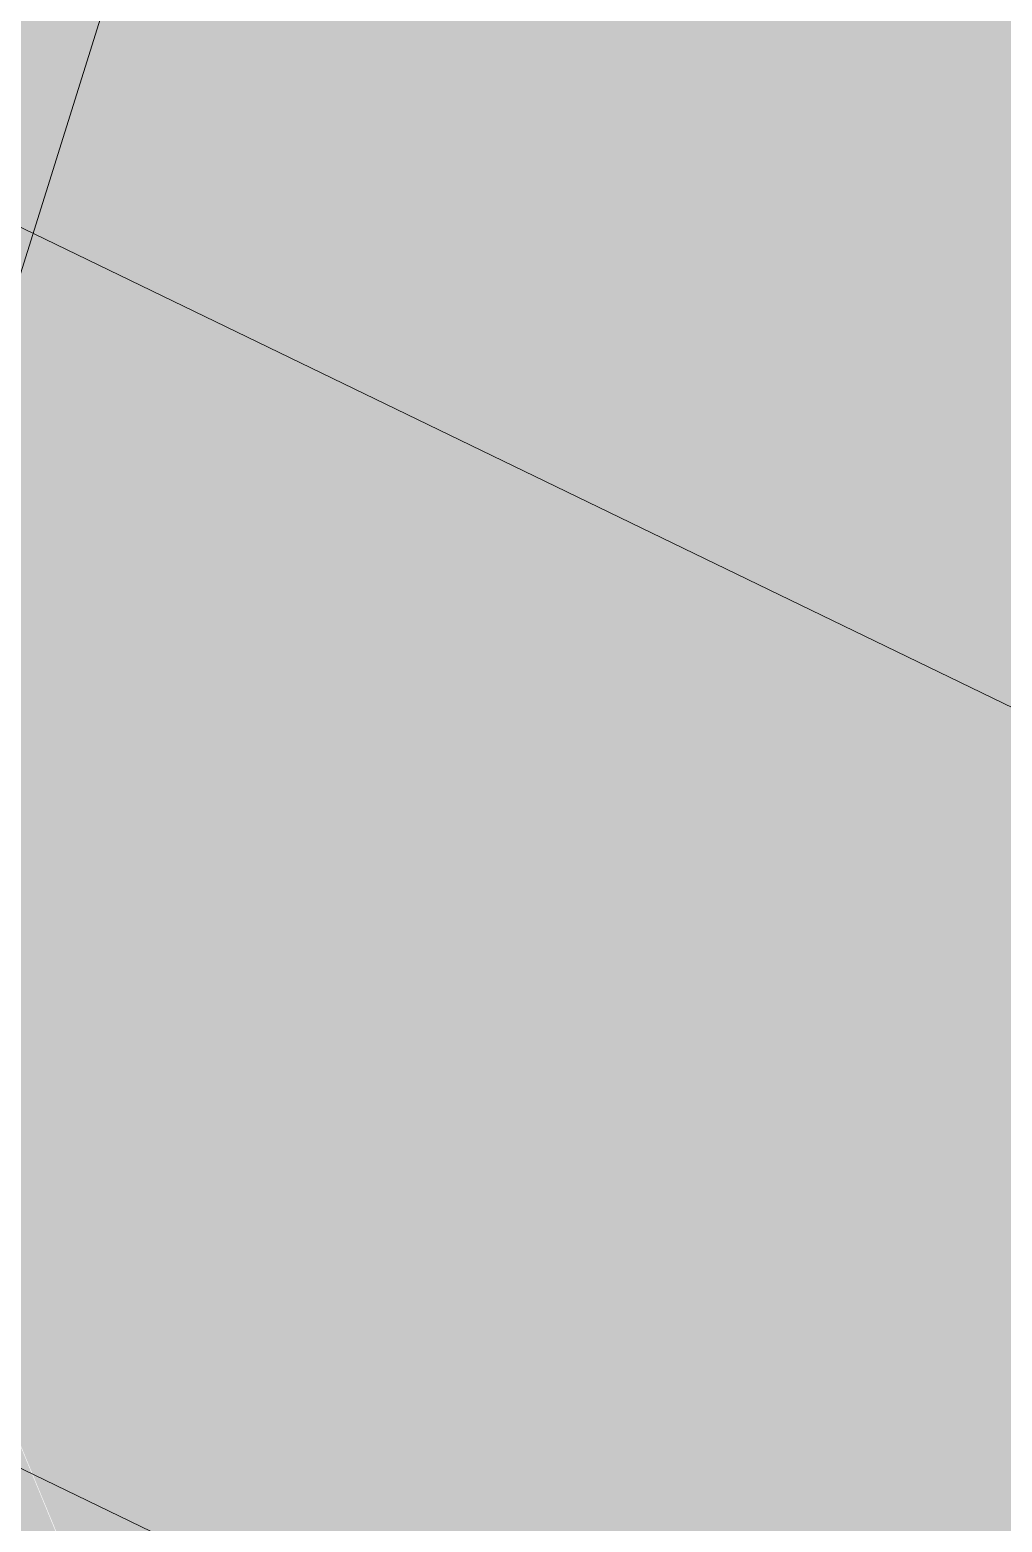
# Model space of a CAD drawing. Header units: millimetres. Extents: x -5097 to 2588, y -1580 to 5282.
# Drawn here: x -2011.48 to -1998.69, y 973.37 to 993.01 of the extents above; entities that cross this region are included whole.
import ezdxf

# ---------------------------------------------------------------- set-up
doc = ezdxf.new("R2010")
doc.units = ezdxf.units.MM
doc.layers.add('A_--------_E-', color=8, linetype='Continuous', lineweight=9)
doc.layers.add('M-_EQPT----_E', color=7, linetype='Continuous', lineweight=9)

# ---------------------------------------------------------------- blocks, each defined once
blk = doc.blocks.new('PNS-Filter column D1200 _180 Left feed 90-50_ - ASY PNS-Filter column D1200_iam-V10-В20 Аксонометрия')
at = {"layer": 'A_--------_E-'}
h = blk.add_hatch(color=254, dxfattribs=at)
h.paths.add_polyline_path([(-1989.912, 947.096), (-1987.251, 950.241), (-1987.619, 950.972), (-1994.294, 952.683), (-2002.527, 957.082), (-2005.782, 960.212), (-2002.527, 952.335), (-2000.392, 951.051), (-1991.644, 947.444), (-1991.074, 947.329)])
h.paths.add_polyline_path([(-1985.81, 960.256), (-1984.27, 962.284), (-1985.81, 962.699), (-1985.81, 961.773)])
h.paths.add_polyline_path([(-1985.81, 962.699), (-1985.81, 980.082), (-1987.251, 979.935), (-1990.981, 978.326), (-1992.828, 976.039), (-1992.646, 991.164), (-1992.315, 989.601), (-1989.75, 987.486), (-1985.81, 986.584), (-1985.959, 1014.048), (-1991.68, 1011.896), (-2000.702, 1006.42), (-2007.565, 1000.278), (-2013.349, 991.975), (-2016.373, 984.743), (-2016.934, 980.657), (-2014.137, 980.533), (-2011.137, 973.257), (-2004.616, 969.603), (-1988.963, 963.548), (-1987.251, 963.087)])
h = blk.add_hatch(color=254, dxfattribs=at)
h.paths.add_polyline_path([(-1722.879, 490.392), (-1723.076, 491.635), (-1723.784, 491.853), (-1723.747, 490.647), (-1723.076, 490.449)])
h.paths.add_polyline_path([(-1680.194, 498.536), (-1680.149, 502.468), (-1680.778, 502.143), (-1680.808, 500.366), (-1680.507, 499.469)])
h.paths.add_polyline_path([(-1681.25, 501.899), (-1680.778, 502.143), (-1679.873, 508.923), (-1681.542, 507.199), (-1681.285, 502.539)])
h.paths.add_polyline_path([(-1673.024, 503.584), (-1671.98, 505.772), (-1671.538, 515.275), (-1673.459, 514.582), (-1673.049, 504.214)])
h.paths.add_polyline_path([(-1679.792, 511.546), (-1679.767, 512.359), (-1680.507, 511.733)])
h.paths.add_polyline_path([(-1985.712, 946.253), (-1985.81, 946.507), (-1986.066, 947.653), (-1986.868, 946.485), (-1985.737, 946.258)])
h.paths.add_polyline_path([(-1989.383, 946.99), (-1986.596, 950.725), (-1987.463, 950.935), (-1987.251, 950.241), (-1989.912, 947.096)])
h.paths.add_polyline_path([(-1985.81, 950.744), (-1985.162, 951.268), (-1982.821, 957.549), (-1982.821, 961.894), (-1984.27, 962.284), (-1985.81, 959.838), (-1985.81, 951.305)])
h.paths.add_polyline_path([(-2008.952, 957.349), (-2014.001, 963.615), (-2012.957, 960.196), (-2007.908, 953.931), (-2008.885, 957.133)])
h.paths.add_polyline_path([(-2002.551, 952.353), (-2005.82, 960.305), (-2009.403, 964.091), (-2012.868, 970.171), (-2008.609, 956.924), (-2004.08, 953.507)])
h.paths.add_polyline_path([(-2011.148, 973.263), (-2014.137, 980.533), (-2016.951, 980.533), (-2017.189, 977.276), (-2017.096, 976.697), (-2011.659, 973.558)])
h = blk.add_hatch(color=254, dxfattribs=at)
h.paths.add_polyline_path([(-1756.382, 433.498), (-1685.885, 436.14), (-1684.161, 436.949), (-1654.775, 455.461), (-1653.24, 456.568), (-1651.295, 463.976), (-1651.295, 479.566), (-1681.116, 463.592), (-1671.662, 464.711), (-1683.85, 457.588), (-1685.377, 461.617), (-1697.026, 456.217), (-1714.847, 454.362), (-1714.847, 460.922), (-1734.417, 452.326), (-1750.424, 453.778), (-1750.424, 438.605), (-1756.092, 433.747)])
h.paths.add_polyline_path([(-1787.666, 437.062), (-1787.666, 445.535), (-1790.532, 444.726), (-1808.753, 439.465), (-1790.532, 437.389)])
h.paths.add_polyline_path([(-1723.217, 473.711), (-1723.033, 473.787), (-1723.076, 490.449), (-1723.738, 490.359), (-1723.265, 475.227)])
h.paths.add_polyline_path([(-1680.778, 502.143), (-1680.07, 502.539), (-1680.149, 505.924), (-1680.712, 502.539)])
h.paths.add_polyline_path([(-1871.253, 618.087), (-1859.511, 622.844), (-1859.256, 631.179), (-1871.348, 621.279), (-1871.292, 619.387)])
h.paths.add_polyline_path([(-1846.485, 628.12), (-1845.37, 628.572), (-1846.039, 642), (-1846.546, 641.585), (-1846.486, 628.381)])
h.paths.add_polyline_path([(-1986.023, 950.587), (-1985.81, 950.744), (-1985.81, 960.256), (-1989.019, 956.028), (-1987.251, 950.883), (-1986.596, 950.725)])
h.paths.add_polyline_path([(-2017.096, 976.697), (-2017.422, 977.102), (-2017.45, 976.901)])
h.paths.add_polyline_path([(-2014.001, 963.615), (-2014.137, 963.909), (-2016.587, 969.475), (-2016.086, 967.289), (-2013.232, 961.097)])
h.paths.add_polyline_path([(-2008.952, 957.349), (-2012.604, 970.171), (-2008.609, 963.035), (-2005.82, 960.305), (-2011.148, 973.263), (-2017.096, 976.697), (-2015.91, 969.863), (-2013.671, 963.205), (-2009.1, 957.534)])
for points in [[(-1958.346, 973.563, 0), (-1990.981, 980.421, 0), (-2017.586, 993.31, 0), (-2034.95, 1010.674, 0), (-2040.981, 1030.421, 0), (-2034.95, 1050.168, 0), (-2017.586, 1067.532, 0), (-1990.981, 1080.421, 0), (-1958.346, 1087.279, 0), (-1923.616, 1087.279, 0)], [(-1958.346, 957.233, 0), (-1990.981, 964.091, 0), (-2017.586, 976.98, 0), (-2034.95, 994.345, 0), (-2040.981, 1014.091, 0)], [(-2005.558, 1002.465, 0), (-2009.1, 997.808, 0), (-2014.642, 980.098, 0), (-2014.13, 974.772, 0)]]:
    blk.add_polyline3d(points, dxfattribs=at)
blk = doc.blocks.new('PNS-Filter column D1200 _180 Left feed 90-50_ - Standard-V11-В20 Аксонометрия')
blk.add_blockref('PNS-Filter column D1200 _180 Left feed 90-50_ - ASY PNS-Filter column D1200_iam-V10-В20 Аксонометрия', (0, 0))

msp = doc.modelspace()

# ---------------------------------------------------------------- block references
at = {"layer": 'M-_EQPT----_E'}
msp.add_blockref('PNS-Filter column D1200 _180 Left feed 90-50_ - Standard-V11-В20 Аксонометрия', (0, 0), dxfattribs=at)

doc.saveas('drawing.dxf')
